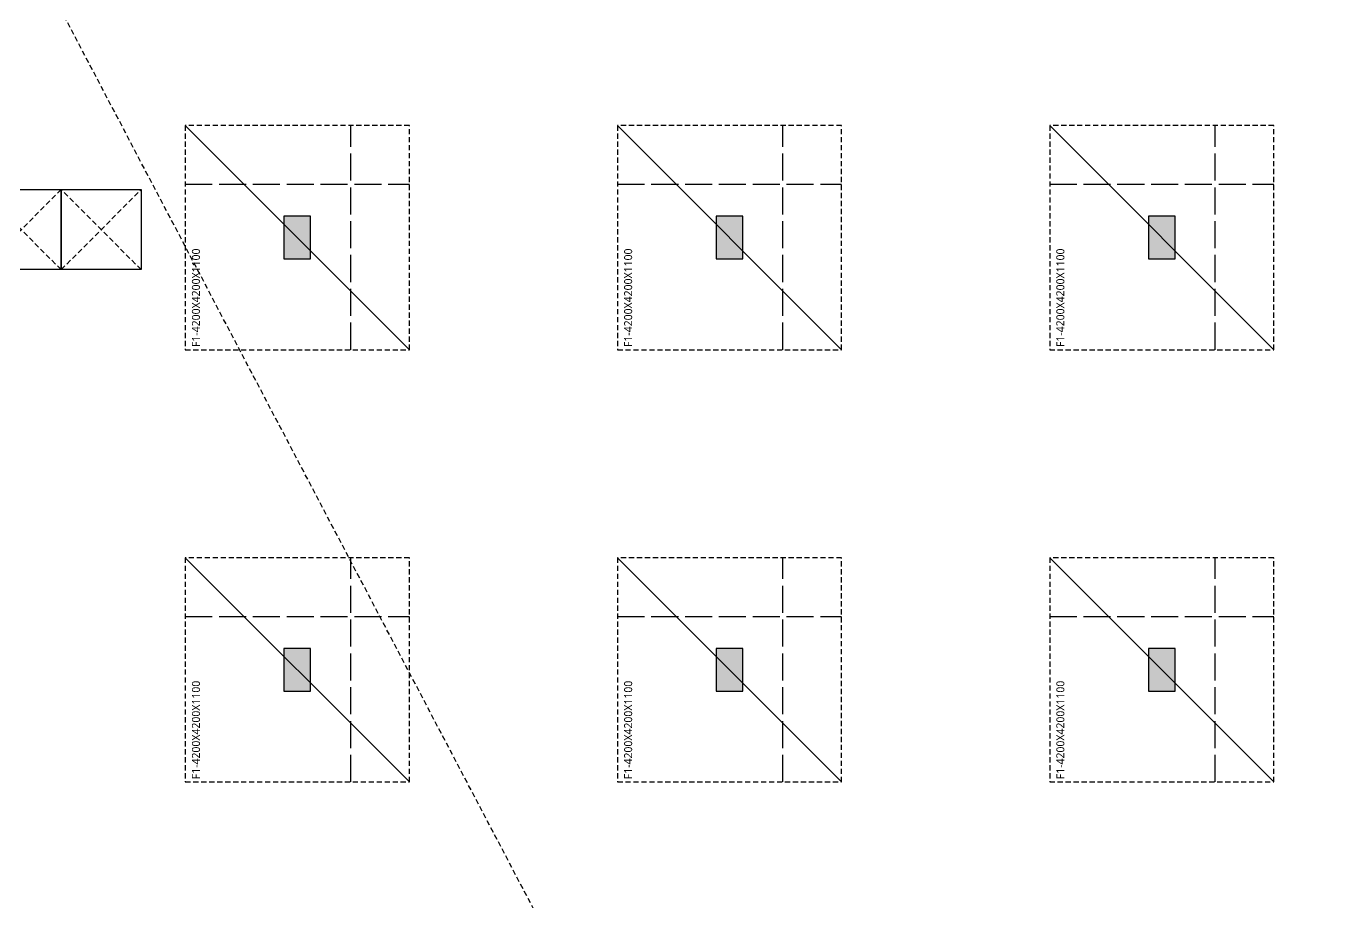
# Model space of a CAD drawing. Header units: millimetres. Extents: x 262481 to 2519995, y -394348 to 364571.
# Drawn here: x 2403963 to 2428453, y 34534 to 50946 of the extents above; entities that cross this region are included whole.
import ezdxf
from ezdxf.enums import TextEntityAlignment as Align

# ---------------------------------------------------------------- set-up
doc = ezdxf.new("R2010")
doc.units = ezdxf.units.MM
doc.header["$LTSCALE"] = 65
doc.linetypes.add('XS-기초$0$HID', pattern=[2.3, 1.5, -0.8])
doc.linetypes.add('XS-기초$0$HID2', pattern=[7.5, 6, -1.5])
doc.layers.add('XS-기초$0$0106', color=30, linetype='XS-기초$0$HID', plot=False)
doc.layers.add('XS-기초$0$DEFPOINT', color=144, linetype='Continuous', plot=False)
for name, color, linetype in [('XS-기초$0$252', 252, 'Continuous'), ('XS-기초$0$BAR-B', 2, 'XS-기초$0$HID2'), ('XS-기초$0$MAT', 3, 'XS-기초$0$HID'), ('XS-기초$0$WALL', 11, 'Continuous'), ('XS-기초$0$집수정-영구', 1, 'Continuous'), ('XS-기초$0$집수정-우수', 6, 'Continuous')]:
    doc.layers.add(name, color=color, linetype=linetype)
doc.styles.add('XS-기초$0$맑은고딕', font='malgun.ttf')

# ---------------------------------------------------------------- blocks, each defined once
blk = doc.blocks.new('XS-기초$0$A$C762E058C')
at = {"layer": 'XS-기초$0$252'}
h = blk.add_hatch(color=256, dxfattribs=at)
h.dxf.hatch_style = 1
h.paths.add_polyline_path([(27600, -111400), (26800, -111400), (26800, -111900), (27600, -111900)])
h.paths.add_polyline_path([(19500, -111400), (18700, -111400), (18700, -111900), (19500, -111900)])
h.paths.add_polyline_path([(22350, -115100), (22350, -114300), (21850, -114300), (21850, -115100)])
h.paths.add_polyline_path([(22350, -117500), (22350, -116700), (21850, -116700), (21850, -117500)])
h.paths.add_polyline_path([(27850, -115100), (27850, -114300), (27350, -114300), (27350, -115100)])
h.paths.add_polyline_path([(27850, -117500), (27850, -116700), (27350, -116700), (27350, -117500)])
h.paths.add_polyline_path([(18900, -115100), (18900, -114300), (18400, -114300), (18400, -115100)])
h.paths.add_polyline_path([(18900, -117500), (18900, -116700), (18400, -116700), (18400, -117500)])
h.paths.add_polyline_path([(22350, -124300), (22350, -123500), (21850, -123500), (21850, -124300)])
h.paths.add_polyline_path([(27850, -124300), (27850, -123500), (27350, -123500), (27350, -124300)])
h.paths.add_polyline_path([(18900, -124300), (18900, -123500), (18400, -123500), (18400, -124300)])
h.paths.add_polyline_path([(27600, -95200), (26800, -95200), (26800, -95700), (27600, -95700)])
h.paths.add_polyline_path([(27600, -103300), (26800, -103300), (26800, -103800), (27600, -103800)])
h.paths.add_polyline_path([(19500, -103300), (18700, -103300), (18700, -103800), (19500, -103800)])
h.paths.add_polyline_path([(19500, -95200), (18700, -95200), (18700, -95700), (19500, -95700)])
h.paths.add_polyline_path([(19500, -87100), (18700, -87100), (18700, -87600), (19500, -87600)])
h.paths.add_polyline_path([(26900, -72000), (26900, -71200), (26400, -71200), (26400, -72000)])
h.paths.add_polyline_path([(18900, -72000), (18900, -71200), (18400, -71200), (18400, -72000)])
h.paths.add_polyline_path([(27600, -87100), (26800, -87100), (26800, -87600), (27600, -87600)])
h.paths.add_polyline_path([(27600, -79000), (26800, -79000), (26800, -79500), (27600, -79500)])
h.paths.add_polyline_path([(19500, -79000), (18700, -79000), (18700, -79500), (19500, -79500)])
h.paths.add_polyline_path([(6100, -79000), (5300, -79000), (5300, -79500), (6100, -79500)])
h.paths.add_polyline_path([(11655, -79000), (10855, -79000), (10855, -79500), (11655, -79500)])
h.paths.add_polyline_path([(6100, -71500), (5300, -71500), (5300, -72000), (6100, -72000)])
h.paths.add_polyline_path([(13600, -72000), (13600, -71200), (13100, -71200), (13100, -72000)])
h.paths.add_polyline_path([(35050, -111400), (34250, -111400), (34250, -111900), (35050, -111900)])
h.paths.add_polyline_path([(39950, -111400), (39150, -111400), (39150, -111900), (39950, -111900)])
h.paths.add_polyline_path([(44450, -111400), (43650, -111400), (43650, -111900), (44450, -111900)])
h.paths.add_polyline_path([(35050, -79000), (34250, -79000), (34250, -79500), (35050, -79500)])
h.paths.add_polyline_path([(39950, -79000), (39150, -79000), (39150, -79500), (39950, -79500)])
h.paths.add_polyline_path([(44450, -79000), (43650, -79000), (43650, -79500), (44450, -79500)])
h.paths.add_polyline_path([(35050, -87100), (34250, -87100), (34250, -87600), (35050, -87600)])
h.paths.add_polyline_path([(39950, -87100), (39150, -87100), (39150, -87600), (39950, -87600)])
h.paths.add_polyline_path([(44450, -87100), (43650, -87100), (43650, -87600), (44450, -87600)])
h.paths.add_polyline_path([(35050, -95200), (34250, -95200), (34250, -95700), (35050, -95700)])
h.paths.add_polyline_path([(39950, -95200), (39150, -95200), (39150, -95700), (39950, -95700)])
h.paths.add_polyline_path([(44450, -95200), (43650, -95200), (43650, -95700), (44450, -95700)])
h.paths.add_polyline_path([(35050, -103300), (34250, -103300), (34250, -103800), (35050, -103800)])
h.paths.add_polyline_path([(39950, -103300), (39150, -103300), (39150, -103800), (39950, -103800)])
h.paths.add_polyline_path([(44450, -103300), (43650, -103300), (43650, -103800), (44450, -103800)])
h.paths.add_polyline_path([(51900, -79000), (51100, -79000), (51100, -79500), (51900, -79500)])
h.paths.add_polyline_path([(51900, -87100), (51100, -87100), (51100, -87600), (51900, -87600)])
h.paths.add_polyline_path([(51900, -95200), (51100, -95200), (51100, -95700), (51900, -95700)])
h.paths.add_polyline_path([(51900, -103300), (51100, -103300), (51100, -103800), (51900, -103800)])
h.paths.add_polyline_path([(51900, -111400), (51100, -111400), (51100, -111900), (51900, -111900)])
h.paths.add_polyline_path([(39800, -72000), (39800, -71200), (39300, -71200), (39300, -72000)])
h.paths.add_polyline_path([(34900, -72000), (34900, -71200), (34400, -71200), (34400, -72000)])
h.paths.add_polyline_path([(52250, -71500), (51450, -71500), (51450, -72000), (52250, -72000)])
h.paths.add_polyline_path([(44300, -72000), (44300, -71200), (43800, -71200), (43800, -72000)])
h.paths.add_polyline_path([(44450, -123500), (43050, -123500), (43050, -124000), (44450, -124000)])
h.paths.add_polyline_path([(35450, -124300), (35450, -123500), (34950, -123500), (34950, -124300)])
h.paths.add_polyline_path([(60300, -124300), (60300, -123500), (59800, -123500), (59800, -124300)])
h.paths.add_polyline_path([(52300, -124300), (52300, -123500), (51800, -123500), (51800, -124300)])
h.paths.add_polyline_path([(60000, -117000), (59200, -117000), (59200, -117500), (60000, -117500)])
h.paths.add_polyline_path([(44450, -117000), (43050, -117000), (43050, -117500), (44450, -117500)])
h.paths.add_polyline_path([(51900, -117000), (51100, -117000), (51100, -117500), (51900, -117500)])
h.paths.add_polyline_path([(60000, -79000), (59200, -79000), (59200, -79500), (60000, -79500)])
h.paths.add_polyline_path([(60000, -87100), (59200, -87100), (59200, -87600), (60000, -87600)])
h.paths.add_polyline_path([(60000, -95200), (59200, -95200), (59200, -95700), (60000, -95700)])
h.paths.add_polyline_path([(60000, -103300), (59200, -103300), (59200, -103800), (60000, -103800)])
h.paths.add_polyline_path([(60000, -111400), (59200, -111400), (59200, -111900), (60000, -111900)])
h.paths.add_polyline_path([(60350, -71500), (59550, -71500), (59550, -72000), (60350, -72000)])
blk = doc.blocks.new('XS-기초$0$F1')
at = {"layer": 'XS-기초$0$BAR-B', "ltscale": 1.3}
for p, q in [((1000, 2100), (1000, -2100)), ((-2100, -1000), (2100, -1000))]:
    blk.add_line(p, q, dxfattribs=at)
at = {"layer": 'XS-기초$0$DEFPOINT'}
blk.add_line((2100, 2100), (-2100, -2100), dxfattribs=at)
at = {"layer": 'XS-기초$0$MAT', "linetype": 'XS-기초$0$HID'}
blk.add_lwpolyline([(-2100, -2100), (2100, -2100), (2100, 2100), (-2100, 2100)], close=True, dxfattribs=at)
at = {"layer": 'XS-기초$0$DEFPOINT', "color": 1, "style": 'XS-기초$0$맑은고딕'}
blk.add_text('F1-4200X4200X1100', height=150, dxfattribs=at).set_placement((-2050, 1900), align=Align.MIDDLE_LEFT)
blk = doc.blocks.new('XS-기초$0$집수정-1.5x1.5-영구')
at = {"layer": 'XS-기초$0$집수정-영구', "linetype": 'XS-기초$0$HID'}
for p, q in [((1500, 0), (0, 1500)), ((0, 0), (1500, 1500))]:
    blk.add_line(p, q, dxfattribs=at)
at = {"layer": 'XS-기초$0$집수정-영구'}
blk.add_lwpolyline([(0, 0), (0, 1500), (1500, 1500), (1500, 0)], close=True, dxfattribs=at)
blk = doc.blocks.new('XS-기초$0$영구집수정')
at = {"layer": 'XS-기초$0$집수정-영구', "rotation": 270}
blk.add_blockref('XS-기초$0$집수정-1.5x1.5-영구', (26600, -82925), dxfattribs=at)

msp = doc.modelspace()

# ---------------------------------------------------------------- linework, layer by layer
at = {"layer": 'XS-기초$0$0106'}
msp.add_line((2414040.9, 33322.8), (2239870.6, 364570.9), dxfattribs=at)
at = {"layer": 'XS-기초$0$WALL'}
for p, q in [((2409295.4, 47382.3), (2408795.4, 47382.3)), ((2408795.4, 47382.3), (2408795.4, 46582.3)), ((2409295.4, 46582.3), (2409295.4, 47382.3)), ((2417395.4, 47382.3), (2416895.4, 47382.3)), ((2416895.4, 47382.3), (2416895.4, 46582.3)), ((2417395.4, 46582.3), (2417395.4, 47382.3)), ((2425495.4, 47382.3), (2424995.4, 47382.3)), ((2424995.4, 47382.3), (2424995.4, 46582.3)), ((2425495.4, 46582.3), (2425495.4, 47382.3)), ((2408795.4, 46582.3), (2409295.4, 46582.3)), ((2416895.4, 46582.3), (2417395.4, 46582.3)), ((2424995.4, 46582.3), (2425495.4, 46582.3)), ((2409295.4, 39282.3), (2408795.4, 39282.3)), ((2408795.4, 39282.3), (2408795.4, 38482.3)), ((2409295.4, 38482.3), (2409295.4, 39282.3)), ((2417395.4, 39282.3), (2416895.4, 39282.3)), ((2416895.4, 39282.3), (2416895.4, 38482.3)), ((2417395.4, 38482.3), (2417395.4, 39282.3)), ((2425495.4, 39282.3), (2424995.4, 39282.3)), ((2424995.4, 39282.3), (2424995.4, 38482.3)), ((2425495.4, 38482.3), (2425495.4, 39282.3)), ((2408795.4, 38482.3), (2409295.4, 38482.3)), ((2416895.4, 38482.3), (2417395.4, 38482.3)), ((2424995.4, 38482.3), (2425495.4, 38482.3))]:
    msp.add_line(p, q, dxfattribs=at)
at = {"layer": 'XS-기초$0$집수정-우수', "linetype": 'XS-기초$0$HID'}
for p, q in [((2404620.4, 47882.3), (2403120.4, 46382.3)), ((2404620.4, 46382.3), (2403120.4, 47882.3))]:
    msp.add_line(p, q, dxfattribs=at)
at = {"layer": 'XS-기초$0$집수정-우수'}
msp.add_lwpolyline([(2404620.4, 46382.3), (2403120.4, 46382.3), (2403120.4, 47882.3), (2404620.4, 47882.3)], close=True, dxfattribs=at)

# ---------------------------------------------------------------- block references
at = {"layer": 'XS-기초$0$252', "rotation": 90}
msp.add_blockref('XS-기초$0$A$C762E058C', (2321695.4, 19782.3), dxfattribs=at)
at = {"layer": 'XS-기초$0$MAT', "rotation": 90}
for p in [(2409045.4, 46982.3), (2417145.4, 46982.3), (2425245.4, 46982.3), (2409045.4, 38882.3), (2417145.4, 38882.3), (2425245.4, 38882.3)]:
    msp.add_blockref('XS-기초$0$F1', p, dxfattribs=at)
at = {"layer": 'XS-기초$0$집수정-영구', "rotation": 90}
msp.add_blockref('XS-기초$0$영구집수정', (2321695.4, 19782.3), dxfattribs=at)

doc.saveas('drawing.dxf')
